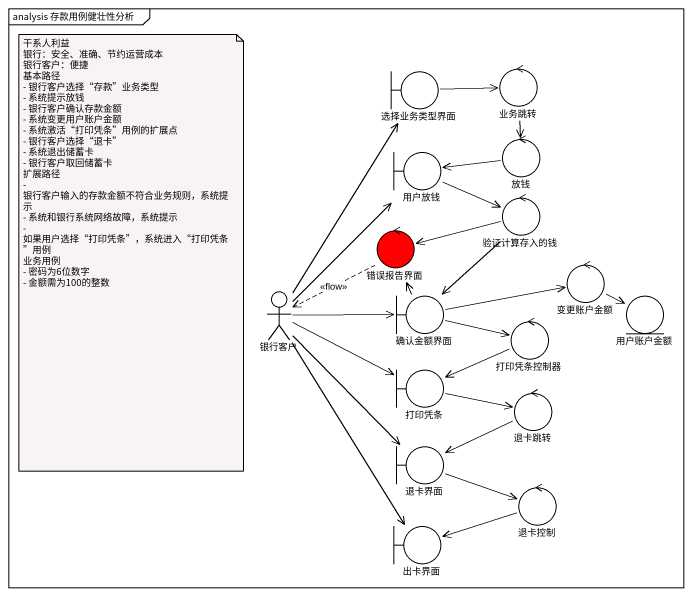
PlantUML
@startuml
mainframe analysis 存款用例健壮性分析
boundary 选择业务类型界面
control 业务跳转
boundary 用户放钱
control 放钱
control 验证计算存入的钱
control 错误报告界面 #FF0000
control 变更账户金额
actor 银行客户
boundary 确认金额界面
entity 用户账户金额
control 打印凭条控制器
boundary 打印凭条
control 退卡跳转
boundary 退卡界面
control 退卡控制
boundary 出卡界面
选择业务类型界面 -right-> 业务跳转
业务跳转 --> 放钱
用户放钱 -right-> 验证计算存入的钱
放钱 -left-> 用户放钱
验证计算存入的钱 -left-> 错误报告界面
验证计算存入的钱 --> 确认金额界面
错误报告界面 ..> 银行客户 : <<flow>>
变更账户金额 -right-> 用户账户金额
银行客户 -up-> 选择业务类型界面
银行客户 -up-> 用户放钱
银行客户 -right-> 确认金额界面
银行客户 -right-> 打印凭条
银行客户 --> 退卡界面
银行客户 --> 出卡界面
确认金额界面 -up-> 错误报告界面
确认金额界面 -right-> 变更账户金额
确认金额界面 -right-> 打印凭条控制器
打印凭条控制器 -left-> 打印凭条
打印凭条 -right-> 退卡跳转
退卡跳转 -left-> 退卡界面
退卡界面 -right-> 退卡控制
退卡控制 -left-> 出卡界面
note as N1
  干系人利益
  银行：安全、准确、节约运营成本
  银行客户：便捷
  基本路径
  - 银行客户选择“存款”业务类型
  - 系统提示放钱
  - 银行客户确认存款金额
  - 系统变更用户账户金额
  - 系统激活“打印凭条”用例的扩展点
  - 银行客户选择“退卡”
  - 系统退出储蓄卡
  - 银行客户取回储蓄卡
  扩展路径
  - 银行客户输入的存款金额不符合业务规则，系统提示
  - 系统和银行系统网络故障，系统提示
  - 如果用户选择“打印凭条”，系统进入“打印凭条”用例
  业务用例
  - 密码为6位数字
  - 金额需为100的整数
end note
@enduml
